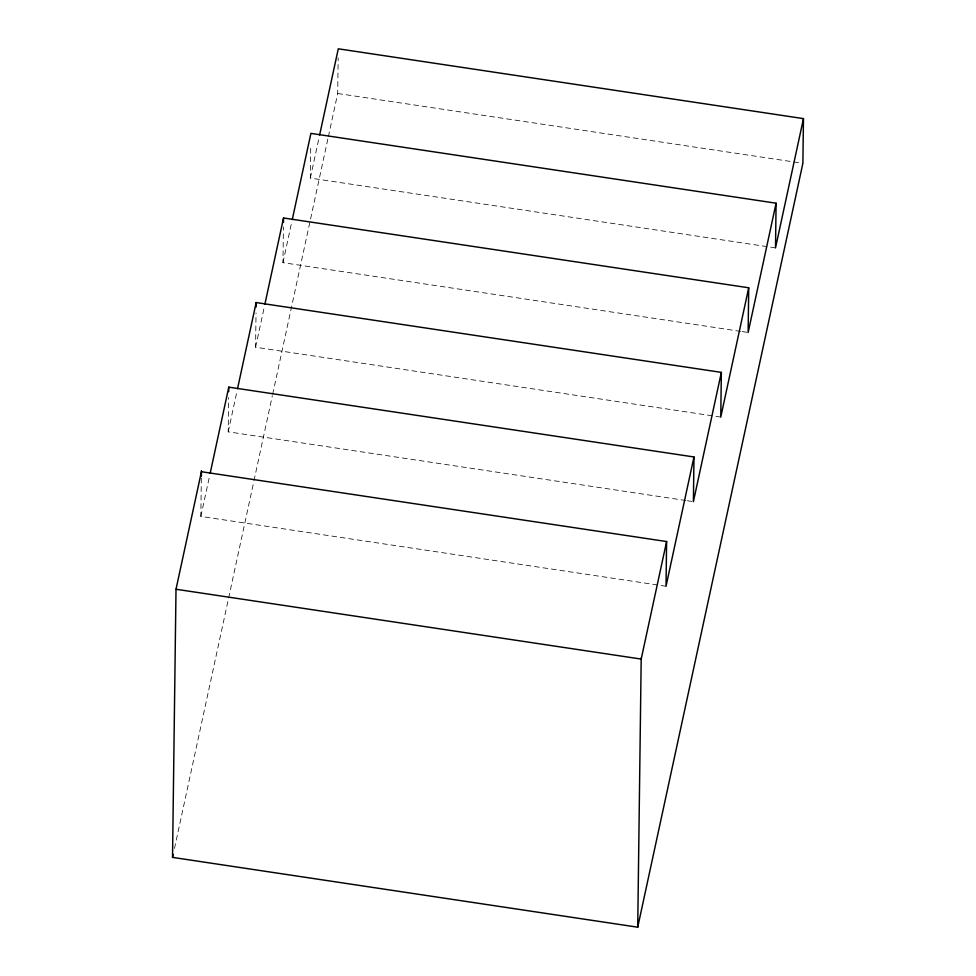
<?xml version="1.0" encoding="UTF-8"?>
<svg xmlns="http://www.w3.org/2000/svg" width="976" height="976" viewBox="0 0 976 976"><rect width="100%" height="100%" fill="white"/><g stroke="black" fill="none" stroke-linecap="round" stroke-linejoin="round"><path stroke-width="0.73" stroke-dasharray="4.88 3.66" d="M666.022 586.234L200.836 516.414L201.337 477.691M685.872 500.517L228.213 431.831L228.652 397.574M720.764 417.069L255.578 347.249L256.029 312.991M740.613 331.352L282.955 262.666L283.418 226.908M775.517 247.892L310.331 178.071L310.746 145.302M328.363 136.677L337.696 93.489L338.16 57.743M200.836 516.414L209.84 474.812M228.213 431.831L237.205 390.229M255.578 347.249L264.581 305.647M282.955 262.666L291.946 221.052M310.331 178.071L319.323 136.469M174.472 848.449L253.675 482.132M253.992 480.643L272.341 395.768M272.67 394.28L328.034 138.165M337.696 93.489L802.882 163.309M742.114 331.572L748.141 332.474M687.372 500.749L691.886 501.42"/><path stroke-width="1.46" d="M319.64 134.981L338.282 48.8L803.468 118.621L802.882 163.309L637.718 927.2L172.532 857.379L176.009 589.248L201.422 471.725L666.608 541.546L666.022 586.234L693.973 456.963L228.787 387.143L210.157 473.323M201.361 476.203L201.434 470.652M228.726 391.608L228.787 387.143M256.102 307.025L256.163 302.56L721.349 372.381L720.764 417.069L748.714 287.786L283.528 217.977L264.899 304.158M283.479 222.443L283.528 217.977M637.718 927.2L641.208 657.995M693.973 456.963L693.399 501.652L721.349 372.381M748.714 287.786L748.141 332.474L776.091 203.203L310.905 133.383L292.275 219.563M776.091 203.203L775.517 247.892L803.468 118.621M237.522 388.741L256.163 302.56M172.532 857.379L173.179 854.403M666.608 541.546L641.195 659.068L176.009 589.248"/></g></svg>
